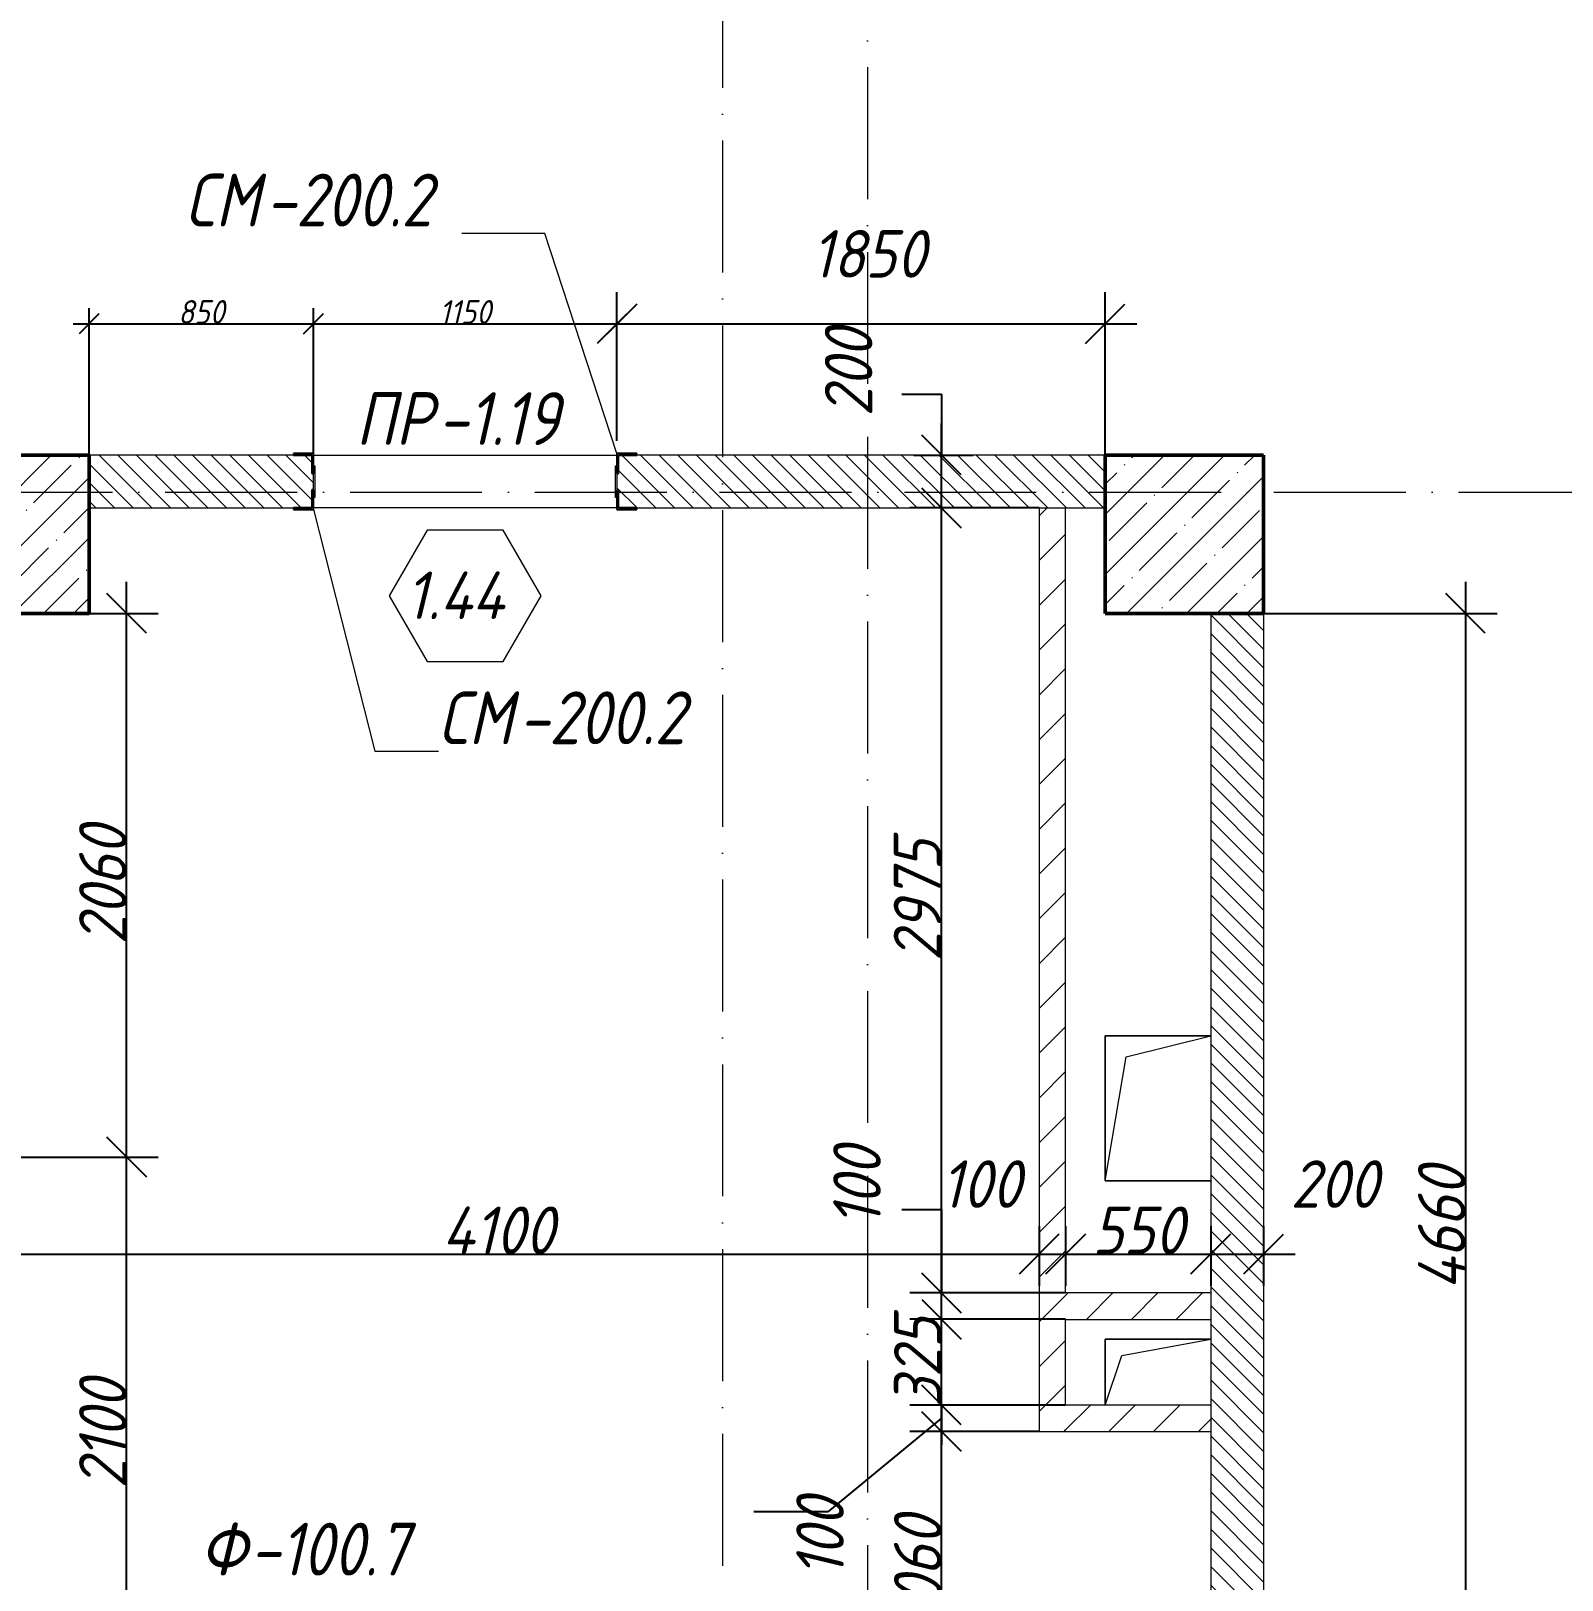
# Model space of a CAD drawing. Header units: millimetres. Extents: x -401725 to 250493, y 305116 to 802890.
# Drawn here: x -132671 to -126870, y 615175 to 621045 of the extents above; entities that cross this region are included whole.
import ezdxf

# ---------------------------------------------------------------- set-up
doc = ezdxf.new("R2010")
doc.units = ezdxf.units.MM
doc.linetypes.add('50_200_ШТРИХ_1Т_ш5_п1_п1_', pattern=[700, 500, -100, 0, -100])
for name, color, linetype, lineweight in [('A-____-____-DIMS', 7, 'Continuous', 9), ('A-DOOR-____-IDEN', 7, 'Continuous', 9), ('A-FLOR-____-OTLN', 7, 'Continuous', 9), ('A-GENM-____-IDEN', 7, 'Continuous', 9), ('A-GENM-____-MCUT', 7, 'Continuous', 25), ('A-GENM-____-OTLN', 7, 'Continuous', 9), ('A-GENM-____-OTLN-1', 7, 'Continuous', 25), ('S-COLS-____-MCUT', 7, 'Continuous', 50), ('S-COLS-____-OTLN', 7, 'Continuous', 9), ('S-GRID-____-OTLN-1', 7, '50_200_ШТРИХ_1Т_ш5_п1_п1_', 9)]:
    doc.layers.add(name, color=color, linetype=linetype, lineweight=lineweight)
for name, color, linetype, lineweight, true_color in [('A-WALL-____-MCUT-4', 7, 'Continuous', 13, 0x000000), ('A-WALL-____-PATT-3', 9, 'Continuous', 9, 0x808080), ('A-WALL-____-PATT-5', 7, 'Continuous', 9, 0x000000), ('A-WALL-FNSH-MCUT-2', 7, 'Continuous', 13, 0x000000), ('I-WALL-____-OTLN-1', 7, 'Continuous', 9, 0x000000)]:
    doc.layers.add(name, color=color, linetype=linetype, lineweight=lineweight, true_color=true_color)
doc.styles.add('ISOCPEUR_I_10', font='isocpeui.ttf', dxfattribs={"width": 0.9, "height": 180})
doc.styles.add('ISOCPEUR_I_14', font='isocpeui.ttf', dxfattribs={"width": 0.9, "height": 180})
doc.styles.add('ISOCPEUR_I_2', font='isocpeui.ttf', dxfattribs={"width": 0.85, "height": 2.3})
doc.styles.add('ISOCPEUR_I_7', font='isocpeui.ttf', dxfattribs={"width": 0.9, "height": 90})
doc.dimstyles.new('ISO-1_8_0_9К_СРЕДНИЙ_Кладочные_2', dxfattribs={"dimscale": 304.8, "dimtxt": 89.638306, "dimasz": 0.246063, "dimexe": 0.19685, "dimexo": 0, "dimgap": 0, "dimtad": 1, "dimdec": 3, "dimrnd": 0.001, "dimdsep": 46, "dimtxsty": 'ISOCPEUR_I_7', "dimblk1": 'OBLIQUE', "dimblk2": 'OBLIQUE', "dimsah": 1, "dimcen": 0.09, "dimdle": 0.19685, "dimazin": 0, "dimtfac": 1, "dimtdec": 4, "dimtix": 1, "dimtmove": 1, "dimatfit": 3, "dimfxl": 1, "dimtvp": 1, "dimtolj": 1, "dimtzin": 0, "dimarcsym": 2})
doc.dimstyles.new('ISO-1_8_0_9К_СРЕДНИЙ_Кладочные_4', dxfattribs={"dimscale": 304.8, "dimtxt": 179.276612, "dimasz": 0.492126, "dimexe": 0.393701, "dimexo": 0, "dimgap": 0, "dimtad": 1, "dimdec": 3, "dimrnd": 0.001, "dimdsep": 46, "dimtxsty": 'ISOCPEUR_I_10', "dimblk1": 'OBLIQUE', "dimblk2": 'OBLIQUE', "dimsah": 1, "dimcen": 0.09, "dimdle": 0.393701, "dimazin": 0, "dimtfac": 1, "dimtdec": 4, "dimtix": 1, "dimtmove": 1, "dimatfit": 3, "dimfxl": 1, "dimtvp": 1, "dimtolj": 1, "dimtzin": 0, "dimarcsym": 2})
doc.dimstyles.new('ISO-1_8_0_9К_СРЕДНИЙ_Кладочные_8', dxfattribs={"dimscale": 304.8, "dimtxt": 179.276612, "dimasz": 0.492126, "dimexe": 0.393701, "dimexo": 0, "dimgap": 0, "dimtad": 1, "dimdec": 3, "dimrnd": 0.001, "dimdsep": 46, "dimtxsty": 'ISOCPEUR_I_14', "dimblk1": 'OBLIQUE', "dimblk2": 'OBLIQUE', "dimsah": 1, "dimcen": 0.09, "dimdle": 0.393701, "dimazin": 0, "dimtfac": 1, "dimtdec": 4, "dimtix": 1, "dimtmove": 0, "dimatfit": 3, "dimfxl": 1, "dimtvp": 1, "dimtolj": 1, "dimtzin": 0, "dimarcsym": 2})
doc.dimstyles.new('ISO-1_8_0_9К_СРЕДНИЙ_Кладочные_9', dxfattribs={"dimscale": 304.8, "dimtxt": 179.276612, "dimasz": 0.492126, "dimexe": 0.393701, "dimexo": 0, "dimgap": 0, "dimtad": 1, "dimdec": 3, "dimrnd": 0.001, "dimdsep": 46, "dimtxsty": 'ISOCPEUR_I_14', "dimblk1": 'OBLIQUE', "dimblk2": 'OBLIQUE', "dimsah": 1, "dimcen": 0.09, "dimdle": 0.393701, "dimazin": 0, "dimtfac": 1, "dimtdec": 4, "dimtix": 1, "dimtmove": 1, "dimatfit": 3, "dimfxl": 1, "dimtvp": 1, "dimtolj": 1, "dimtzin": 0, "dimarcsym": 2})
pattern_1 = [(135, (-175000.736, 544716.51), (-35.35534, -35.35534), [])]
pattern_2 = [(45, (-175000.74, 544716.51), (-84.85281, 84.85281), [])]

# ---------------------------------------------------------------- blocks, each defined once
blk = doc.blocks.new('BSC_Колонна _Прямоугольная - 600х600-V99-АР1_Кладочный план 1 этажа в осях 1-64_Ю-ЯЯ')
at = {"layer": 'S-COLS-____-OTLN'}
h = blk.add_hatch(dxfattribs=at)
h.set_pattern_fill('FP_102', color=256, style=0, pattern_type=2)
h.set_pattern_definition([(45, (-42250, -74421.04), (-114.04925, 114.04925), []), (45, (-42135.95, -74421.04), (-114.04925, 114.04925), [201.613, -40.323, 3.353, -36.97])])
h.paths.add_polyline_path([(-300, -300), (300, -300), (300, 300), (-300, 300)], flags=0)
at = {"layer": 'S-COLS-____-MCUT'}
for p, q in [((300, 300), (-300, 300)), ((-300, 300), (-300, -300)), ((300, -300), (300, 300)), ((-300, -300), (300, -300))]:
    blk.add_line(p, q, dxfattribs=at)
blk = doc.blocks.new('BSC_Колонна _Прямоугольная - 600х600-V100-АР1_Кладочный план 1 этажа в осях 1-64_Ю-ЯЯ')
at = {"layer": 'S-COLS-____-OTLN'}
h = blk.add_hatch(dxfattribs=at)
h.set_pattern_fill('FP_103', color=256, style=0, pattern_type=2)
h.set_pattern_definition([(45, (-46700, -74421.04), (-114.04925, 114.04925), []), (45, (-46585.95, -74421.04), (-114.04925, 114.04925), [201.613, -40.323, 3.353, -36.97])])
h.paths.add_polyline_path([(-300, -300), (300, -300), (300, 300), (-300, 300)], flags=0)
at = {"layer": 'S-COLS-____-MCUT'}
for p, q in [((300, 300), (-300, 300)), ((-300, 300), (-300, -300)), ((300, -300), (300, 300)), ((-300, -300), (300, -300))]:
    blk.add_line(p, q, dxfattribs=at)
blk = doc.blocks.new('154_Стойка_СКБ_Уголок - СМ-2230_200-28216496-АР1_Кладочный план 1 этажа в осях 1-64_Ю-ЯЯ')
at = {"layer": 'A-GENM-____-MCUT'}
for p, q in [((125, 156), (125, 81)), ((200, 156), (125, 156)), ((131, 81), (131, 150)), ((131, 150), (200, 150)), ((200, 150), (200, 156)), ((125, 81), (131, 81)), ((131, 19), (125, 19)), ((125, 19), (125, -56)), ((131, -50), (131, 19)), ((125, -56), (200, -56)), ((200, -50), (131, -50)), ((200, -56), (200, -50))]:
    blk.add_line(p, q, dxfattribs=at)
blk = doc.blocks.new('Стойка_Влож_Полоса боковая - Полоса-28213942-АР1_Кладочный план 1 этажа в осях 1-64_Ю-ЯЯ')
at = {"layer": 'A-GENM-____-OTLN'}
for p, q in [((-5, 60), (0, 60)), ((-5, -60), (-5, 60)), ((0, 31), (0, -31)), ((0, -60), (-5, -60))]:
    blk.add_line(p, q, dxfattribs=at)
blk = doc.blocks.new('AR_Отверстие прямоугольное _в плите_ - AR_Отверстие прямоугольное _в плите_-30602905-АР1_Кладочный план 1 этажа в осях 1-64_Ю-ЯЯ')
at = {"layer": 'A-GENM-____-OTLN'}
for p, q in [((200, 275), (-200, 275)), ((-200, 275), (-200, -275)), ((-120, 195), (200, 275)), ((-200, -275), (-120, 195)), ((-200, -275), (200, -275))]:
    blk.add_line(p, q, dxfattribs=at)
blk = doc.blocks.new('AR_Отверстие прямоугольное _в плите_ - AR_Отверстие прямоугольное _в плите_-V256-АР1_Кладочный план 1 этажа в осях 1-64_Ю-ЯЯ')
at = {"layer": 'A-GENM-____-OTLN'}
for p, q in [((200, 125), (-200, 125)), ((-200, 125), (-200, -125)), ((-137.5, 62.5), (200, 125)), ((-200, -125), (-137.5, 62.5))]:
    blk.add_line(p, q, dxfattribs=at)
blk = doc.blocks.new('Марка проема - марка проема-27336095-АР1_Кладочный план 1 этажа в осях 1-64_Ю-ЯЯ')
at = {"layer": 'A-DOOR-____-IDEN'}
for p, q in [((-1.439, 0.159), (-2.877, -2.333)), ((1.439, 0.159), (-1.439, 0.159)), ((2.877, -2.333), (1.439, 0.159)), ((-2.877, -2.333), (-1.439, -4.825)), ((1.439, -4.825), (2.877, -2.333)), ((-1.439, -4.825), (1.439, -4.825))]:
    blk.add_line(p, q, dxfattribs=at)
blk = doc.blocks.new('_Oblique')
at = {"color": 0, "linetype": 'ByBlock', "lineweight": -2}
blk.add_line((-0.5, -0.5), (0.5, 0.5), dxfattribs=at)
blk = doc.blocks.new('*D12312')
at = {"layer": 'A-____-____-DIMS', "color": 0, "lineweight": -2, "transparency": 16777216}
for p, q in [((-132450.7, 619437.6), (-132450.7, 619995.1)), ((-131600.7, 619443.6), (-131600.7, 619995.1)), ((-132510.7, 619935.1), (-131540.7, 619935.1))]:
    blk.add_line(p, q, dxfattribs=at)
at = {"layer": 'Defpoints', "color": 0, "transparency": 16777216}
for p in [(-131600.7, 619935.1), (-132450.7, 619437.6), (-131600.7, 619443.6)]:
    blk.add_point(p, dxfattribs=at)
at = {"layer": 'A-____-____-DIMS', "color": 0, "lineweight": -2, "transparency": 16777216, "xscale": 75, "yscale": 75, "zscale": 75, "rotation": 180}
blk.add_blockref('_Oblique', (-132450.7, 619935.1), dxfattribs=at)
at = {"layer": 'A-____-____-DIMS', "color": 0, "lineweight": -2, "transparency": 16777216, "xscale": 75, "yscale": 75, "zscale": 75}
blk.add_blockref('_Oblique', (-131600.7, 619935.1), dxfattribs=at)
at = {"layer": 'A-____-____-DIMS', "color": 0, "transparency": 16777216, "insert": (-132025.7, 619980.1), "char_height": 90, "width": 409.578, "attachment_point": 5, "style": 'ISOCPEUR_I_7'}
blk.add_mtext('\\A1;850', dxfattribs=at)
blk = doc.blocks.new('*D12313')
at = {"layer": 'A-____-____-DIMS', "color": 0, "lineweight": -2, "transparency": 16777216}
for p, q in [((-131600.7, 619443.6), (-131600.7, 619995.1)), ((-130450.7, 619491.3), (-130450.7, 619995.1)), ((-131660.7, 619935.1), (-130390.7, 619935.1))]:
    blk.add_line(p, q, dxfattribs=at)
at = {"layer": 'Defpoints', "color": 0, "transparency": 16777216}
for p in [(-130450.7, 619935.1), (-130450.7, 619491.3), (-131600.7, 619443.6)]:
    blk.add_point(p, dxfattribs=at)
at = {"layer": 'A-____-____-DIMS', "color": 0, "lineweight": -2, "transparency": 16777216, "xscale": 75, "yscale": 75, "zscale": 75, "rotation": 180}
blk.add_blockref('_Oblique', (-131600.7, 619935.1), dxfattribs=at)
at = {"layer": 'A-____-____-DIMS', "color": 0, "lineweight": -2, "transparency": 16777216, "xscale": 75, "yscale": 75, "zscale": 75}
blk.add_blockref('_Oblique', (-130450.7, 619935.1), dxfattribs=at)
at = {"layer": 'A-____-____-DIMS', "color": 0, "transparency": 16777216, "insert": (-131025.7, 619980.1), "char_height": 90, "width": 463.361, "attachment_point": 5, "style": 'ISOCPEUR_I_7'}
blk.add_mtext('\\A1;1150', dxfattribs=at)
blk = doc.blocks.new('*D12314')
at = {"layer": 'A-____-____-DIMS', "color": 0, "lineweight": -2, "transparency": 16777216}
for p, q in [((-130450.7, 619491.3), (-130450.7, 620055.1)), ((-128600.7, 619437.6), (-128600.7, 620055.1)), ((-130570.7, 619935.1), (-128480.7, 619935.1))]:
    blk.add_line(p, q, dxfattribs=at)
at = {"layer": 'Defpoints', "color": 0, "transparency": 16777216}
for p in [(-128600.7, 619935.1), (-130450.7, 619491.3), (-128600.7, 619437.6)]:
    blk.add_point(p, dxfattribs=at)
at = {"layer": 'A-____-____-DIMS', "color": 0, "lineweight": -2, "transparency": 16777216, "xscale": 150, "yscale": 150, "zscale": 150, "rotation": 180}
blk.add_blockref('_Oblique', (-130450.7, 619935.1), dxfattribs=at)
at = {"layer": 'A-____-____-DIMS', "color": 0, "lineweight": -2, "transparency": 16777216, "xscale": 150, "yscale": 150, "zscale": 150}
blk.add_blockref('_Oblique', (-128600.7, 619935.1), dxfattribs=at)
at = {"layer": 'A-____-____-DIMS', "color": 0, "transparency": 16777216, "insert": (-129713.5, 620290.3), "char_height": 180, "width": 504.733, "attachment_point": 1, "line_spacing_factor": 1.149209, "style": 'ISOCPEUR_I_10'}
blk.add_mtext('\\A1;1850', dxfattribs=at)
blk = doc.blocks.new('*D13211')
at = {"layer": 'A-____-____-DIMS', "color": 0, "lineweight": -2, "transparency": 16777216}
for p, q in [((-132950.7, 616516.1), (-132950.7, 616290)), ((-128850.7, 616516.1), (-128850.7, 616290)), ((-133070.7, 616410), (-128730.7, 616410))]:
    blk.add_line(p, q, dxfattribs=at)
at = {"layer": 'Defpoints', "color": 0, "transparency": 16777216}
for p in [(-132950.7, 616516.1), (-128850.7, 616516.1), (-128850.7, 616410)]:
    blk.add_point(p, dxfattribs=at)
at = {"layer": 'A-____-____-DIMS', "color": 0, "lineweight": -2, "transparency": 16777216, "xscale": 150, "yscale": 150, "zscale": 150, "rotation": 180}
blk.add_blockref('_Oblique', (-132950.7, 616410), dxfattribs=at)
at = {"layer": 'A-____-____-DIMS', "color": 0, "lineweight": -2, "transparency": 16777216, "xscale": 150, "yscale": 150, "zscale": 150}
blk.add_blockref('_Oblique', (-128850.7, 616410), dxfattribs=at)
at = {"layer": 'A-____-____-DIMS', "color": 0, "transparency": 16777216, "insert": (-130900.7, 616500), "char_height": 180, "width": 521.281, "attachment_point": 5, "style": 'ISOCPEUR_I_14'}
blk.add_mtext('\\A1;4100', dxfattribs=at)
blk = doc.blocks.new('*D13212')
at = {"layer": 'A-____-____-DIMS', "color": 0, "lineweight": -2, "transparency": 16777216}
for p, q in [((-128850.7, 616516.1), (-128850.7, 616290)), ((-128750.7, 616516.1), (-128750.7, 616290)), ((-128970.7, 616410), (-128630.7, 616410))]:
    blk.add_line(p, q, dxfattribs=at)
at = {"layer": 'Defpoints', "color": 0, "transparency": 16777216}
for p in [(-128850.7, 616516.1), (-128750.7, 616516.1), (-128750.7, 616410)]:
    blk.add_point(p, dxfattribs=at)
at = {"layer": 'A-____-____-DIMS', "color": 0, "lineweight": -2, "transparency": 16777216, "xscale": 150, "yscale": 150, "zscale": 150, "rotation": 180}
blk.add_blockref('_Oblique', (-128850.7, 616410), dxfattribs=at)
at = {"layer": 'A-____-____-DIMS', "color": 0, "lineweight": -2, "transparency": 16777216, "xscale": 150, "yscale": 150, "zscale": 150}
blk.add_blockref('_Oblique', (-128750.7, 616410), dxfattribs=at)
at = {"layer": 'A-____-____-DIMS', "color": 0, "transparency": 16777216, "insert": (-129223, 616765.2), "char_height": 180, "width": 368.207, "attachment_point": 1, "line_spacing_factor": 1.149209, "style": 'ISOCPEUR_I_14'}
blk.add_mtext('\\A1;100', dxfattribs=at)
blk = doc.blocks.new('*D13213')
at = {"layer": 'A-____-____-DIMS', "color": 0, "lineweight": -2, "transparency": 16777216}
for p, q in [((-128750.7, 616516.1), (-128750.7, 616290)), ((-128200.7, 616516.1), (-128200.7, 616290)), ((-128870.7, 616410), (-128080.7, 616410))]:
    blk.add_line(p, q, dxfattribs=at)
at = {"layer": 'Defpoints', "color": 0, "transparency": 16777216}
for p in [(-128750.7, 616516.1), (-128200.7, 616516.1), (-128200.7, 616410)]:
    blk.add_point(p, dxfattribs=at)
at = {"layer": 'A-____-____-DIMS', "color": 0, "lineweight": -2, "transparency": 16777216, "xscale": 150, "yscale": 150, "zscale": 150, "rotation": 180}
blk.add_blockref('_Oblique', (-128750.7, 616410), dxfattribs=at)
at = {"layer": 'A-____-____-DIMS', "color": 0, "lineweight": -2, "transparency": 16777216, "xscale": 150, "yscale": 150, "zscale": 150}
blk.add_blockref('_Oblique', (-128200.7, 616410), dxfattribs=at)
at = {"layer": 'A-____-____-DIMS', "color": 0, "transparency": 16777216, "insert": (-128475.7, 616500), "char_height": 180, "width": 409.578, "attachment_point": 5, "style": 'ISOCPEUR_I_14'}
blk.add_mtext('\\A1;550', dxfattribs=at)
blk = doc.blocks.new('*D13214')
at = {"layer": 'A-____-____-DIMS', "color": 0, "lineweight": -2, "transparency": 16777216}
for p, q in [((-128200.7, 616516.1), (-128200.7, 616290)), ((-128000.7, 616516.1), (-128000.7, 616290)), ((-128320.7, 616410), (-127880.7, 616410))]:
    blk.add_line(p, q, dxfattribs=at)
at = {"layer": 'Defpoints', "color": 0, "transparency": 16777216}
for p in [(-128200.7, 616516.1), (-128000.7, 616516.1), (-128000.7, 616410)]:
    blk.add_point(p, dxfattribs=at)
at = {"layer": 'A-____-____-DIMS', "color": 0, "lineweight": -2, "transparency": 16777216, "xscale": 150, "yscale": 150, "zscale": 150, "rotation": 180}
blk.add_blockref('_Oblique', (-128200.7, 616410), dxfattribs=at)
at = {"layer": 'A-____-____-DIMS', "color": 0, "lineweight": -2, "transparency": 16777216, "xscale": 150, "yscale": 150, "zscale": 150}
blk.add_blockref('_Oblique', (-128000.7, 616410), dxfattribs=at)
at = {"layer": 'A-____-____-DIMS', "color": 0, "transparency": 16777216, "insert": (-127898.8, 616765.2), "char_height": 180, "width": 409.578, "attachment_point": 1, "line_spacing_factor": 1.149209, "style": 'ISOCPEUR_I_14'}
blk.add_mtext('\\A1;200', dxfattribs=at)
blk = doc.blocks.new('*D13220')
at = {"layer": 'A-____-____-DIMS', "color": 0, "lineweight": -2, "transparency": 16777216}
for p, q in [((-129220.9, 614557.6), (-129220.9, 615857.6)), ((-128850.7, 615737.6), (-129340.9, 615737.6)), ((-129326.9, 614677.6), (-129100.9, 614677.6))]:
    blk.add_line(p, q, dxfattribs=at)
at = {"layer": 'Defpoints', "color": 0, "transparency": 16777216}
for p in [(-129220.9, 615737.6), (-128850.7, 615737.6), (-129326.9, 614677.6)]:
    blk.add_point(p, dxfattribs=at)
at = {"layer": 'A-____-____-DIMS', "color": 0, "lineweight": -2, "transparency": 16777216, "xscale": 150, "yscale": 150, "zscale": 150}
for p, rotation in [((-129220.9, 615737.6), 90), ((-129220.9, 614677.6), 270)]:
    blk.add_blockref('_Oblique', p, dxfattribs=dict(at, rotation=rotation))
at = {"layer": 'A-____-____-DIMS', "color": 0, "transparency": 16777216, "insert": (-129310.9, 615207.6), "char_height": 180, "width": 504.733, "attachment_point": 5, "rotation": 90, "style": 'ISOCPEUR_I_14'}
blk.add_mtext('\\A1;1060', dxfattribs=at)
blk = doc.blocks.new('*D13221')
at = {"layer": 'A-____-____-DIMS', "color": 0, "lineweight": -2, "transparency": 16777216}
for p, q in [((-129220.9, 615617.6), (-129220.9, 615957.6)), ((-129220.9, 615787.6), (-129651.1, 615432.9)), ((-128750.7, 615837.6), (-129340.9, 615837.6)), ((-128850.7, 615737.6), (-129340.9, 615737.6)), ((-129651.1, 615432.9), (-129931.6, 615432.9))]:
    blk.add_line(p, q, dxfattribs=at)
at = {"layer": 'Defpoints', "color": 0, "transparency": 16777216}
for p in [(-129220.9, 615837.6), (-128750.7, 615837.6), (-128850.7, 615737.6)]:
    blk.add_point(p, dxfattribs=at)
at = {"layer": 'A-____-____-DIMS', "color": 0, "lineweight": -2, "transparency": 16777216, "xscale": 150, "yscale": 150, "zscale": 150}
for p, rotation in [((-129220.9, 615837.6), 90), ((-129220.9, 615737.6), 270)]:
    blk.add_blockref('_Oblique', p, dxfattribs=dict(at, rotation=rotation))
at = {"layer": 'A-____-____-DIMS', "color": 0, "transparency": 16777216, "insert": (-129771.1, 615184.7), "char_height": 180, "width": 368.207, "attachment_point": 1, "rotation": 90, "line_spacing_factor": 1.149209, "style": 'ISOCPEUR_I_14'}
blk.add_mtext('\\A1;100', dxfattribs=at)
blk = doc.blocks.new('*D13222')
at = {"layer": 'A-____-____-DIMS', "color": 0, "lineweight": -2, "transparency": 16777216}
for p, q in [((-129220.9, 616162.6), (-129220.9, 616312.6)), ((-128750.7, 616162.6), (-129340.9, 616162.6)), ((-129220.9, 615837.6), (-129220.9, 616162.6)), ((-128750.7, 615837.6), (-129340.9, 615837.6)), ((-129220.9, 615837.6), (-129220.9, 615687.6))]:
    blk.add_line(p, q, dxfattribs=at)
at = {"layer": 'Defpoints', "color": 0, "transparency": 16777216}
for p in [(-129220.9, 616162.6), (-128750.7, 616162.6), (-128750.7, 615837.6)]:
    blk.add_point(p, dxfattribs=at)
at = {"layer": 'A-____-____-DIMS', "color": 0, "lineweight": -2, "transparency": 16777216, "xscale": 150, "yscale": 150, "zscale": 150}
for p, rotation in [((-129220.9, 616162.6), 270), ((-129220.9, 615837.6), 90)]:
    blk.add_blockref('_Oblique', p, dxfattribs=dict(at, rotation=rotation))
at = {"layer": 'A-____-____-DIMS', "color": 0, "transparency": 16777216, "insert": (-129310.9, 616000.1), "char_height": 180, "width": 409.578, "attachment_point": 5, "rotation": 90, "style": 'ISOCPEUR_I_14'}
blk.add_mtext('\\A1;325', dxfattribs=at)
blk = doc.blocks.new('*D13223')
at = {"layer": 'A-____-____-DIMS', "color": 0, "lineweight": -2, "transparency": 16777216}
for p, q in [((-129370.9, 616578.2), (-129220.9, 616578.2)), ((-129220.9, 616578.2), (-129220.9, 616262.6)), ((-129220.9, 616042.6), (-129220.9, 616382.6)), ((-128750.7, 616262.6), (-129340.9, 616262.6)), ((-128750.7, 616162.6), (-129340.9, 616162.6))]:
    blk.add_line(p, q, dxfattribs=at)
at = {"layer": 'Defpoints', "color": 0, "transparency": 16777216}
for p in [(-129220.9, 616262.6), (-128750.7, 616262.6), (-128750.7, 616162.6)]:
    blk.add_point(p, dxfattribs=at)
at = {"layer": 'A-____-____-DIMS', "color": 0, "lineweight": -2, "transparency": 16777216, "xscale": 150, "yscale": 150, "zscale": 150}
for p, rotation in [((-129220.9, 616262.6), 90), ((-129220.9, 616162.6), 270)]:
    blk.add_blockref('_Oblique', p, dxfattribs=dict(at, rotation=rotation))
at = {"layer": 'A-____-____-DIMS', "color": 0, "transparency": 16777216, "insert": (-129631.1, 616514.1), "char_height": 180, "width": 368.207, "attachment_point": 1, "rotation": 90, "line_spacing_factor": 1.149209, "style": 'ISOCPEUR_I_14'}
blk.add_mtext('\\A1;100', dxfattribs=at)
blk = doc.blocks.new('*D13224')
at = {"layer": 'A-____-____-DIMS', "color": 0, "lineweight": -2, "transparency": 16777216}
for p, q in [((-129220.9, 616142.6), (-129220.9, 619357.6)), ((-128850.7, 619237.6), (-129340.9, 619237.6)), ((-128750.7, 616262.6), (-129340.9, 616262.6))]:
    blk.add_line(p, q, dxfattribs=at)
at = {"layer": 'Defpoints', "color": 0, "transparency": 16777216}
for p in [(-129220.9, 619237.6), (-128850.7, 619237.6), (-128750.7, 616262.6)]:
    blk.add_point(p, dxfattribs=at)
at = {"layer": 'A-____-____-DIMS', "color": 0, "lineweight": -2, "transparency": 16777216, "xscale": 150, "yscale": 150, "zscale": 150}
for p, rotation in [((-129220.9, 619237.6), 90), ((-129220.9, 616262.6), 270)]:
    blk.add_blockref('_Oblique', p, dxfattribs=dict(at, rotation=rotation))
at = {"layer": 'A-____-____-DIMS', "color": 0, "transparency": 16777216, "insert": (-129312, 617750.1), "char_height": 180, "width": 546.104, "attachment_point": 5, "rotation": 90, "style": 'ISOCPEUR_I_14'}
blk.add_mtext('\\A1;2975', dxfattribs=at)
blk = doc.blocks.new('*D13225')
at = {"layer": 'A-____-____-DIMS', "color": 0, "lineweight": -2, "transparency": 16777216}
for p, q in [((-129370.9, 619668.8), (-129220.9, 619668.8)), ((-129220.9, 619668.8), (-129220.9, 619437.6)), ((-129220.9, 619117.6), (-129220.9, 619557.6)), ((-129326.9, 619437.6), (-129100.9, 619437.6)), ((-128850.7, 619237.6), (-129340.9, 619237.6))]:
    blk.add_line(p, q, dxfattribs=at)
at = {"layer": 'Defpoints', "color": 0, "transparency": 16777216}
for p in [(-129326.9, 619437.6), (-129220.9, 619437.6), (-128850.7, 619237.6)]:
    blk.add_point(p, dxfattribs=at)
at = {"layer": 'A-____-____-DIMS', "color": 0, "lineweight": -2, "transparency": 16777216, "xscale": 150, "yscale": 150, "zscale": 150}
for p, rotation in [((-129220.9, 619437.6), 90), ((-129220.9, 619237.6), 270)]:
    blk.add_blockref('_Oblique', p, dxfattribs=dict(at, rotation=rotation))
at = {"layer": 'A-____-____-DIMS', "color": 0, "transparency": 16777216, "insert": (-129662.9, 619584), "char_height": 180, "width": 409.578, "attachment_point": 1, "rotation": 90, "line_spacing_factor": 1.149209, "style": 'ISOCPEUR_I_14'}
blk.add_mtext('\\A1;200', dxfattribs=at)
blk = doc.blocks.new('*D13226')
at = {"layer": 'A-____-____-DIMS', "color": 0, "lineweight": -2, "transparency": 16777216}
for p, q in [((-127235.5, 618957.6), (-127235.5, 614057.6)), ((-128000.7, 618837.6), (-127115.5, 618837.6)), ((-127992.7, 614177.6), (-127115.5, 614177.6))]:
    blk.add_line(p, q, dxfattribs=at)
at = {"layer": 'Defpoints', "color": 0, "transparency": 16777216}
for p in [(-128000.7, 618837.6), (-127992.7, 614177.6), (-127235.5, 614177.6)]:
    blk.add_point(p, dxfattribs=at)
at = {"layer": 'A-____-____-DIMS', "color": 0, "lineweight": -2, "transparency": 16777216, "xscale": 150, "yscale": 150, "zscale": 150}
for p, rotation in [((-127235.5, 618837.6), 90), ((-127235.5, 614177.6), 270)]:
    blk.add_blockref('_Oblique', p, dxfattribs=dict(at, rotation=rotation))
at = {"layer": 'A-____-____-DIMS', "color": 0, "transparency": 16777216, "insert": (-127325.5, 616507.6), "char_height": 180, "width": 562.653, "attachment_point": 5, "rotation": 90, "style": 'ISOCPEUR_I_14'}
blk.add_mtext('\\A1;4660', dxfattribs=at)
blk = doc.blocks.new('*D13237')
at = {"layer": 'A-____-____-DIMS', "color": 0, "lineweight": -2, "transparency": 16777216}
for p, q in [((-132308.4, 614557.6), (-132308.4, 616897.6)), ((-132900.7, 616777.6), (-132188.4, 616777.6)), ((-132414.5, 614677.6), (-132188.4, 614677.6))]:
    blk.add_line(p, q, dxfattribs=at)
at = {"layer": 'Defpoints', "color": 0, "transparency": 16777216}
for p in [(-132900.7, 616777.6), (-132308.4, 616777.6), (-132414.5, 614677.6)]:
    blk.add_point(p, dxfattribs=at)
at = {"layer": 'A-____-____-DIMS', "color": 0, "lineweight": -2, "transparency": 16777216, "xscale": 150, "yscale": 150, "zscale": 150}
for p, rotation in [((-132308.4, 616777.6), 90), ((-132308.4, 614677.6), 270)]:
    blk.add_blockref('_Oblique', p, dxfattribs=dict(at, rotation=rotation))
at = {"layer": 'A-____-____-DIMS', "color": 0, "transparency": 16777216, "insert": (-132398.4, 615727.6), "char_height": 180, "width": 504.733, "attachment_point": 5, "rotation": 90, "style": 'ISOCPEUR_I_14'}
blk.add_mtext('\\A1;2100', dxfattribs=at)
blk = doc.blocks.new('*D13238')
at = {"layer": 'A-____-____-DIMS', "color": 0, "lineweight": -2, "transparency": 16777216}
for p, q in [((-132308.4, 616657.6), (-132308.4, 618957.6)), ((-132450.7, 618837.6), (-132188.4, 618837.6)), ((-132900.7, 616777.6), (-132188.4, 616777.6))]:
    blk.add_line(p, q, dxfattribs=at)
at = {"layer": 'Defpoints', "color": 0, "transparency": 16777216}
for p in [(-132450.7, 618837.6), (-132308.4, 618837.6), (-132900.7, 616777.6)]:
    blk.add_point(p, dxfattribs=at)
at = {"layer": 'A-____-____-DIMS', "color": 0, "lineweight": -2, "transparency": 16777216, "xscale": 150, "yscale": 150, "zscale": 150}
for p, rotation in [((-132308.4, 618837.6), 90), ((-132308.4, 616777.6), 270)]:
    blk.add_blockref('_Oblique', p, dxfattribs=dict(at, rotation=rotation))
at = {"layer": 'A-____-____-DIMS', "color": 0, "transparency": 16777216, "insert": (-132398.4, 617807.6), "char_height": 180, "width": 546.104, "attachment_point": 5, "rotation": 90, "style": 'ISOCPEUR_I_14'}
blk.add_mtext('\\A1;2060', dxfattribs=at)

msp = doc.modelspace()

# ---------------------------------------------------------------- hatches: boundary and pattern name
at = {"layer": 'A-WALL-____-PATT-3'}
h = msp.add_hatch(dxfattribs=at)
h.set_pattern_fill('FP_6', color=256, style=0, pattern_type=2)
h.set_pattern_definition(pattern_1)
h.paths.add_polyline_path([(-130444.7357, 619237.5526), (-128600.7357, 619237.5526), (-128600.7357, 619437.5526), (-130444.7357, 619436.9039), (-130444.7357, 619368.5526), (-130450.7357, 619368.5526), (-130450.7357, 619306.5526), (-130444.7357, 619306.5526), (-130444.7357, 619277.5526)], flags=0)
h.paths.add_polyline_path([(-131606.7357, 619237.5526), (-131606.7357, 619306.5526), (-131600.7357, 619306.5526), (-131600.7357, 619368.5526), (-131606.7357, 619368.5526), (-131606.7357, 619437.5526), (-132450.7357, 619437.5526), (-132450.7357, 619237.5526), (-131675.7357, 619237.5526)], flags=0)
h = msp.add_hatch(dxfattribs=at)
h.set_pattern_fill('FP_6', color=256, style=0, pattern_type=2)
h.set_pattern_definition(pattern_1)
h.paths.add_polyline_path([(-128160.7357, 612797.5526), (-128000.7357, 612797.5526), (-128000.7357, 613171.5526), (-128069.7357, 613171.5526), (-128069.7357, 613177.5526), (-128131.7357, 613177.5526), (-128131.7357, 613171.5526), (-128200.7357, 613171.5526), (-128200.7357, 612797.5526)], flags=0)
h.paths.add_polyline_path([(-128069.7357, 614177.5526), (-128069.7357, 614183.5526), (-128000.7357, 614183.5526), (-128000.7357, 618837.5526), (-128200.7357, 618837.5526), (-128200.7357, 614183.5526), (-128131.7357, 614183.5526), (-128131.7357, 614177.5526)], flags=0)
at = {"layer": 'A-WALL-____-PATT-5'}
h = msp.add_hatch(dxfattribs=at)
h.set_pattern_fill('FP_4', color=256, style=0, pattern_type=2)
h.set_pattern_definition(pattern_2)
h.paths.add_polyline_path([(-128750.7357, 615737.5526), (-128750.7357, 619237.5526), (-128850.7357, 619237.5526), (-128850.7357, 615737.5526)], flags=0)
h = msp.add_hatch(dxfattribs=at)
h.set_pattern_fill('FP_4', color=256, style=0, pattern_type=2)
h.set_pattern_definition(pattern_2)
h.paths.add_polyline_path([(-128200.7357, 616162.5526), (-128200.7357, 616262.5526), (-128750.7357, 616262.5526), (-128750.7357, 616162.5526)], flags=0)
h = msp.add_hatch(dxfattribs=at)
h.set_pattern_fill('FP_4', color=256, style=0, pattern_type=2)
h.set_pattern_definition(pattern_2)
h.paths.add_polyline_path([(-128200.7357, 615737.5526), (-128200.7357, 615837.5526), (-128750.7357, 615837.5526), (-128750.7357, 615737.5526)], flags=0)

# ---------------------------------------------------------------- linework, layer by layer
at = {"layer": 'A-FLOR-____-OTLN'}
for p, q in [((-131600.7357, 619437.2051), (-130450.7357, 619437.2051)), ((-128600.7357, 617237.5526), (-128200.7357, 617237.5526)), ((-128600.7357, 616687.5526), (-128600.7357, 617237.5526)), ((-128200.7357, 616687.5526), (-128600.7357, 616687.5526)), ((-128600.7357, 616087.5526), (-128200.7357, 616087.5526)), ((-128600.7357, 615837.5526), (-128600.7357, 616087.5526))]:
    msp.add_line(p, q, dxfattribs=at)
at = {"layer": 'A-GENM-____-IDEN'}
for p, q in [((-130723.2075, 620277.0998), (-131038.4265, 620277.0998)), ((-130450.7357, 619443.5526), (-130723.2075, 620277.0998)), ((-131600.7357, 619231.5526), (-131368.5213, 618315.0705)), ((-131368.5213, 618315.0705), (-131127.2276, 618315.0705))]:
    msp.add_line(p, q, dxfattribs=at)
at = {"layer": 'A-WALL-____-MCUT-4'}
for p, q in [((-131675.7357, 619437.5526), (-132450.7357, 619437.5526)), ((-128600.7357, 619437.5526), (-130375.7357, 619437.5526)), ((-132450.7357, 619237.5526), (-131675.7357, 619237.5526)), ((-130375.7357, 619237.5526), (-128600.7357, 619237.5526)), ((-128200.7357, 618837.5526), (-128200.7357, 614252.5526)), ((-128000.7357, 618837.5526), (-128000.7357, 614252.5526))]:
    msp.add_line(p, q, dxfattribs=at)
at = {"layer": 'A-WALL-FNSH-MCUT-2'}
for p, q in [((-128850.7357, 619237.5526), (-128850.7357, 615737.5526)), ((-128750.7357, 616262.5526), (-128750.7357, 619237.5526)), ((-128200.7357, 616262.5526), (-128750.7357, 616262.5526)), ((-128750.7357, 615837.5526), (-128750.7357, 616162.5526)), ((-128750.7357, 616162.5526), (-128200.7357, 616162.5526)), ((-128200.7357, 615837.5526), (-128750.7357, 615837.5526)), ((-128850.7357, 615737.5526), (-128200.7357, 615737.5526))]:
    msp.add_line(p, q, dxfattribs=at)
at = {"layer": 'I-WALL-____-OTLN-1'}
for p, q in [((-131600.7357, 619437.5526), (-130450.7357, 619437.5526)), ((-130450.7357, 619237.5526), (-131600.7357, 619237.5526))]:
    msp.add_line(p, q, dxfattribs=at)
at = {"layer": 'S-GRID-____-OTLN-1'}
for p, q in [((-129500.7357, 635609.362), (-129500.7357, 597608.0984)), ((-130050.7357, 635331.4864), (-130050.7357, 597784.4755)), ((-140563.2897, 619297.5526), (-70926.3291, 619297.5526))]:
    msp.add_line(p, q, dxfattribs=at)

# ---------------------------------------------------------------- block references
at = {"layer": 'A-DOOR-____-IDEN', "xscale": 99.99999999999993, "yscale": 99.99999999999993, "zscale": 99.99999999999993}
msp.add_blockref('Марка проема - марка проема-27336095-АР1_Кладочный план 1 этажа в осях 1-64_Ю-ЯЯ', (-131025.7357, 619137.5526), dxfattribs=at)
at = {"layer": 'A-GENM-____-OTLN', "rotation": 180}
msp.add_blockref('Стойка_Влож_Полоса боковая - Полоса-28213942-АР1_Кладочный план 1 этажа в осях 1-64_Ю-ЯЯ', (-131600.7357, 619337.5526), dxfattribs=at)
at = {"layer": 'A-GENM-____-OTLN'}
for name, p in [('Стойка_Влож_Полоса боковая - Полоса-28213942-АР1_Кладочный план 1 этажа в осях 1-64_Ю-ЯЯ', (-130450.7357, 619337.5526)), ('AR_Отверстие прямоугольное _в плите_ - AR_Отверстие прямоугольное _в плите_-30602905-АР1_Кладочный план 1 этажа в осях 1-64_Ю-ЯЯ', (-128400.7357, 616962.5526)), ('AR_Отверстие прямоугольное _в плите_ - AR_Отверстие прямоугольное _в плите_-V256-АР1_Кладочный план 1 этажа в осях 1-64_Ю-ЯЯ', (-128400.7357, 615962.5526))]:
    msp.add_blockref(name, p, dxfattribs=at)
at = {"layer": 'A-GENM-____-OTLN-1', "rotation": 180}
msp.add_blockref('154_Стойка_СКБ_Уголок - СМ-2230_200-28216496-АР1_Кладочный план 1 этажа в осях 1-64_Ю-ЯЯ', (-131475.7357, 619387.5526), dxfattribs=at)
at = {"layer": 'A-GENM-____-OTLN-1'}
msp.add_blockref('154_Стойка_СКБ_Уголок - СМ-2230_200-28216496-АР1_Кладочный план 1 этажа в осях 1-64_Ю-ЯЯ', (-130575.7357, 619287.5526), dxfattribs=at)
at = {"layer": 'S-COLS-____-OTLN'}
for name, p in [('BSC_Колонна _Прямоугольная - 600х600-V99-АР1_Кладочный план 1 этажа в осях 1-64_Ю-ЯЯ', (-132750.7357, 619137.5526)), ('BSC_Колонна _Прямоугольная - 600х600-V100-АР1_Кладочный план 1 этажа в осях 1-64_Ю-ЯЯ', (-128300.7357, 619137.5526))]:
    msp.add_blockref(name, p, dxfattribs=at)

# ---------------------------------------------------------------- texts
at = {"layer": 'A-DOOR-____-IDEN', "attachment_point": 1}
for s, insert, char_height, width, style in [('ПР', (-131439.9561, 619676.0721), 200, 375.18975, 'ISOCPEUR_I_2'), ('-1.19', (-131130.3936, 619676.0721), 200, 620.506125, 'ISOCPEUR_I_2'), ('1.44', (-131250.9248, 618996.3721), 180, 497.847937, 'ISOCPEUR_I_14')]:
    msp.add_mtext(s, dxfattribs=dict(at, insert=insert, char_height=char_height, width=width, style=style))
at = {"layer": 'A-GENM-____-IDEN', "char_height": 200, "attachment_point": 1, "style": 'ISOCPEUR_I_2'}
for s, insert, width in [('СМ', (-132086.4451, 620504.216), 367.974562), ('-200.2', (-131782.8357, 620504.216), 865.8225), ('СМ', (-131127.2276, 618542.1866), 367.974562), ('-200.2', (-130823.6183, 618542.1866), 865.8225), ('\\fISOCPEUR|b0|i1|c204|p34|;\\W.9;Ф', (-132033.0017, 615391.8209), 230.886), ('-100.7', (-131842.5017, 615391.8209), 822.531375)]:
    msp.add_mtext(s, dxfattribs=dict(at, insert=insert, width=width))

# ---------------------------------------------------------------- dimensions: what is measured, and where the dimension line sits
at = {"layer": 'A-____-____-DIMS'}
for base, p1, p2, dimstyle, override, picture, middle in [((-128600.7357, 619935.1382), (-130450.7357, 619491.3068), (-128600.7357, 619437.5526), 'ISO-1_8_0_9К_СРЕДНИЙ_Кладочные_4', {"dimpost": '<>', "dimfxl": 1850.780786}, '*D12314', (-129461.1098, 620050.3003)), ((-128750.7357, 616410.0333), (-128850.7357, 616516.0993), (-128750.7357, 616516.0993), 'ISO-1_8_0_9К_СРЕДНИЙ_Кладочные_9', {"dimpost": '<>', "dimfxl": 100}, '*D13212', (-129038.9106, 616525.1953)), ((-128000.7357, 616410.0333), (-128200.7357, 616516.0993), (-128000.7357, 616516.0993), 'ISO-1_8_0_9К_СРЕДНИЙ_Кладочные_9', {"dimpost": '<>', "dimfxl": 200}, '*D13214', (-127694.0491, 616525.1953))]:
    dim = msp.add_linear_dim(base=base, p1=p1, p2=p2, dimstyle=dimstyle, override=override, dxfattribs=at)
    dim.commit()
    dim.dimension.update_dxf_attribs({"geometry": picture, "text_midpoint": middle, "dimtype": 160})
for base, p1, p2, dimstyle, override, picture, middle in [((-131600.7357, 619935.1382), (-132450.7357, 619437.5526), (-131600.7357, 619443.5526), 'ISO-1_8_0_9К_СРЕДНИЙ_Кладочные_2', {"dimpost": '<>', "dimfxl": 850.021176}, '*D12312', (-132025.7357, 619980.1382)), ((-130450.7357, 619935.1382), (-131600.7357, 619443.5526), (-130450.7357, 619491.3068), 'ISO-1_8_0_9К_СРЕДНИЙ_Кладочные_2', {"dimpost": '<>', "dimfxl": 1150.99108}, '*D12313', (-131025.7357, 619980.1382)), ((-128850.7357, 616410.0333), (-132950.7357, 616516.0993), (-128850.7357, 616516.0993), 'ISO-1_8_0_9К_СРЕДНИЙ_Кладочные_8', {"dimpost": '<>', "dimfxl": 4100}, '*D13211', (-130900.7357, 616500.0333)), ((-128200.7357, 616410.0333), (-128750.7357, 616516.0993), (-128200.7357, 616516.0993), 'ISO-1_8_0_9К_СРЕДНИЙ_Кладочные_8', {"dimpost": '<>', "dimfxl": 550}, '*D13213', (-128475.7357, 616500.0333))]:
    dim = msp.add_linear_dim(base=base, p1=p1, p2=p2, dimstyle=dimstyle, override=override, dxfattribs=at)
    dim.commit()
    dim.dimension.update_dxf_attribs({"geometry": picture, "text_midpoint": middle})
for base, p1, p2, override, picture, middle in [((-129220.8513, 619437.5526), (-128850.7357, 619237.5526), (-129326.9173, 619437.5526), {"dimpost": '<>', "dimfxl": 516.477429}, '*D13225', (-129336.0134, 619668.8185)), ((-129220.8513, 616262.5526), (-128750.7357, 616162.5526), (-128750.7357, 616262.5526), {"dimpost": '<>', "dimfxl": 100}, '*D13223', (-129336.0134, 616578.2035)), ((-129220.8513, 615837.5526), (-128850.7357, 615737.5526), (-128750.7357, 615837.5526), {"dimpost": '<>', "dimfxl": 141.421356}, '*D13221', (-129651.092, 615432.879))]:
    dim = msp.add_linear_dim(base=base, p1=p1, p2=p2, angle=90, dimstyle='ISO-1_8_0_9К_СРЕДНИЙ_Кладочные_9', override=override, dxfattribs=at)
    dim.commit()
    dim.dimension.update_dxf_attribs({"geometry": picture, "text_midpoint": middle, "dimtype": 160, "text_rotation": 90})
for base, p1, p2, override, picture, middle in [((-129220.8513, 619237.5526), (-128750.7357, 616262.5526), (-128850.7357, 619237.5526), {"dimpost": '<>', "dimfxl": 2976.680198}, '*D13224', (-129312.0104, 617750.0526)), ((-132308.4258, 618837.5526), (-132900.7357, 616777.5526), (-132450.7357, 618837.5526), {"dimpost": '<>', "dimfxl": 2108.57772}, '*D13238', (-132398.4258, 617807.5526)), ((-127235.5235, 614177.5526), (-128000.7357, 618837.5526), (-127992.7357, 614177.5526), {"dimpost": '<>', "dimfxl": 4660.006867}, '*D13226', (-127325.5235, 616507.5526)), ((-132308.4258, 616777.5526), (-132414.4918, 614677.5526), (-132900.7357, 616777.5526), {"dimpost": '<>', "dimfxl": 2155.558657}, '*D13237', (-132398.4258, 615727.5526)), ((-129220.8513, 616162.5526), (-128750.7357, 615837.5526), (-128750.7357, 616162.5526), {"dimpost": '<>', "dimfxl": 325}, '*D13222', (-129310.8513, 616000.0526)), ((-129220.8513, 615737.5526), (-129326.9173, 614677.5526), (-128850.7357, 615737.5526), {"dimpost": '<>', "dimfxl": 1162.045152}, '*D13220', (-129310.8513, 615207.5526))]:
    dim = msp.add_linear_dim(base=base, p1=p1, p2=p2, angle=90, dimstyle='ISO-1_8_0_9К_СРЕДНИЙ_Кладочные_8', override=override, dxfattribs=at)
    dim.commit()
    dim.dimension.update_dxf_attribs({"geometry": picture, "text_midpoint": middle})

doc.saveas('drawing.dxf')
